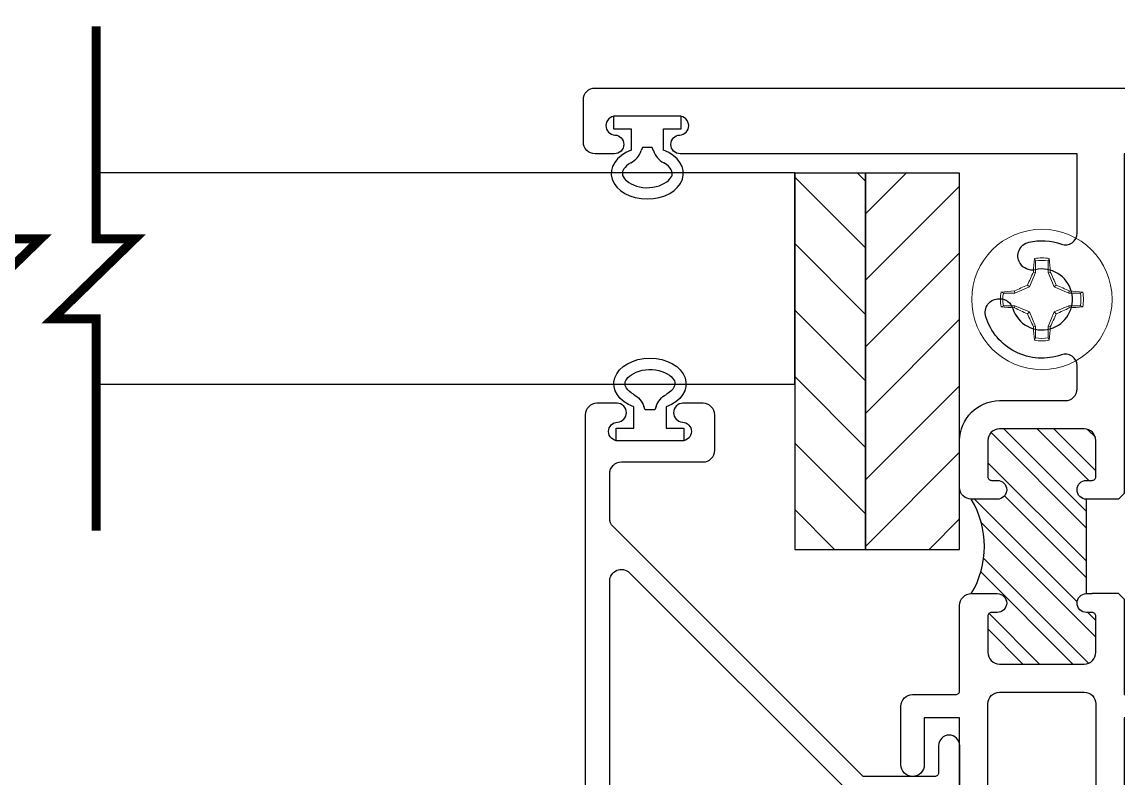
# Model space of a CAD drawing. Extents: x -23 to 190, y -172 to 85.
# Drawn here: x 11.87 to 14.783, y 51.419 to 53.429 of the extents above; entities that cross this region are included whole.
import ezdxf

# ---------------------------------------------------------------- set-up
doc = ezdxf.new("R2010")
doc.units = 0
doc.header["$MEASUREMENT"] = 0
doc.layers.get('0').update_dxf_attribs({"linetype": 'CONTINUOUS'})
for name, color, linetype in [('Ballons', 7, 'CONTINUOUS'), ('FRAME', 1, 'CONTINUOUS'), ('GLASS', 7, 'CONTINUOUS'), ('PROFILE NUMBER', 150, 'CONTINUOUS'), ('SETTING BLOCKS', 7, 'CONTINUOUS'), ('TEXT', 7, 'CONTINUOUS')]:
    doc.layers.add(name, color=color, linetype=linetype)

# ---------------------------------------------------------------- blocks, each defined once
blk = doc.blocks.new('3806 MULLION')
h = blk.add_hatch()
h.set_pattern_fill('ANSI32', color=256, scale=0.25, style=0)
h.set_pattern_definition([(45, (-1.96831, -4.979215), (-0.0662913, 0.0662913), []), (45, (-1.92411, -4.979215), (-0.0662913, 0.0662913), [])])
h.paths.add_polyline_path([(-1.369, 0.0935, -0.414214), (-1.394, 0.1185), (-1.394, 0.1335, 0.414214), (-1.404, 0.1435), (-1.5, 0.1435, 0.414214), (-1.531, 0.1125), (-1.531, -0.1125, 0.414214), (-1.5, -0.1435), (-1.404, -0.1435, 0.414214), (-1.394, -0.1335), (-1.394, -0.1185, -0.414214), (-1.369, -0.0935, -0.414214), (-1.344, -0.1185), (-1.093, -0.1185, -0.414214), (-1.068, -0.0935, -0.414214), (-1.043, -0.1185), (-1.043, -0.1335, 0.414214), (-1.033, -0.1435), (-0.937, -0.1435, 0.414214), (-0.906, -0.1125), (-0.906, 0.1125, 0.414214), (-0.937, 0.1435), (-1.033, 0.1435, 0.414214), (-1.043, 0.1335), (-1.043, 0.1185, -0.414214), (-1.068, 0.0935, -0.414214), (-1.093, 0.1185), (-1.093, 0.1875, -0.275826), (-1.344, 0.1875), (-1.344, 0.1185, -0.414214)])
for p, q in [((-1.344, -0.1185), (-1.093, -0.1185)), ((-1.344, -0.2035), (-1.344, -0.1335))]:
    blk.add_line(p, q)
for points in [[(-1.093, -0.1335), (-1.093, -0.1185, -0.414214), (-1.068, -0.0935, -0.414214), (-1.043, -0.1185), (-1.043, -0.1335, 0.414214), (-1.033, -0.1435), (-0.937, -0.1435, 0.414214), (-0.906, -0.1125), (-0.906, 0.1125, 0.414214), (-0.937, 0.1435), (-1.033, 0.1435, 0.414214), (-1.043, 0.1335), (-1.043, 0.1185, -0.414214), (-1.068, 0.0935, -0.414214), (-1.093, 0.1185), (-1.093, 0.1875, -0.414214), (-1.062, 0.2185), (-0.937, 0.2185, -0.414214), (-0.831, 0.1125), (-0.831, -0.0625, 0.414214), (-0.8, -0.0935), (-0.7382, -0.0935, 0.517938), (-0.709, -0.0521, -0.42659), (-0.6079, 0.1491, -0.510157), (-0.56, 0.1131), (-0.56, 0.112, -0.323599), (-0.5861, 0.0773, 2.284894), (-0.483, 0.0178, -0.323599), (-0.466, 0.0577), (-0.4651, 0.0583, -0.510157), (-0.4099, 0.0348, -0.142368), (-0.415, -0.0521, 0.517938), (-0.3858, -0.0935), (-0.175, -0.0935), (-0.175, 0.9095), (-0.175, 0.961, -0.414214), (-0.15, 0.986, -0.399638), (-0.125, 0.9623, 0.399638), (-0.1001, 0.9385), (-0.1, 0.9385, 0.414214), (-0.075, 0.9635), (-0.075, 1.1335, 0.414214), (-0.1, 1.1585), (-0.1001, 1.1585, 0.399638), (-0.125, 1.1347, -0.399638), (-0.15, 1.111), (-0.15, 1.111, -0.414214), (-0.175, 1.136), (-0.175, 1.1875, -0.414214), (-0.144, 1.2185), (-0.031, 1.2185, -0.414214), (0, 1.1875), (0, 0), (0, -1.1875, -0.414214), (-0.031, -1.2185), (-0.144, -1.2185, -0.414214), (-0.175, -1.1875), (-0.175, -1.136, -0.414214), (-0.15, -1.111), (-0.15, -1.111, -0.399638), (-0.125, -1.1347, 0.399638), (-0.1001, -1.1585), (-0.1, -1.1585, 0.414214), (-0.075, -1.1335), (-0.075, -0.9635, 0.414214), (-0.1, -0.9385), (-0.1001, -0.9385, 0.399638), (-0.125, -0.9622, -0.399638), (-0.15, -0.986, -0.414214), (-0.175, -0.961), (-0.175, -0.9095), (-0.175, -0.2185), (-1.078, -0.2185), (-1.093, -0.2035)], [(-3.625, -0.1435, -0.414214), (-3.656, -0.1125), (-3.656, 0.1125, -0.414214), (-3.625, 0.1435), (-1.637, 0.1435, -0.414214), (-1.606, 0.1125), (-1.606, -0.1125, -0.414214), (-1.637, -0.1435)]]:
    blk.add_lwpolyline(points, format="xyb", close=True)
blk.add_lwpolyline([(-1.344, -0.2035), (-1.359, -0.2185), (-1.612, -0.2185), (-1.612, -0.3435, -0.414214), (-1.643, -0.3745), (-1.799, -0.3745, -0.414214), (-1.83, -0.3435, -0.414214), (-1.799, -0.3125), (-1.674, -0.3125), (-1.674, -0.2185), (-3.625, -0.2185, -0.414214), (-3.731, -0.1125), (-3.731, -0.0685, 0.414214), (-3.762, -0.0375), (-3.764, -0.0375, 0.308174), (-3.7928, -0.0571, -0.627979), (-4.0731, -0.078, 0.267949), (-4.0999, -0.0625), (-4.39, -0.0625, 0.414214), (-4.4, -0.0725), (-4.4, -0.3696, -0.237131), (-4.4125, -0.3945, 0.457629), (-4.4159, -0.4413), (-4.3459, -0.5114, -0.668179), (-4.36, -0.5455), (-4.49, -0.5455, -0.414214), (-4.5, -0.5355), (-4.5, 0), (-4.5, 0.5355, -0.414214), (-4.49, 0.5455), (-4.36, 0.5455, -0.668179), (-4.3459, 0.5114), (-4.4159, 0.4413, 0.457629), (-4.4125, 0.3945, -0.237131), (-4.4, 0.3696), (-4.4, 0.0725, 0.414214), (-4.39, 0.0625), (-4.0455, 0.0625, -0.500407), (-4.0157, 0.0228, 2.386509), (-3.9139, 0.0773, -0.326072), (-3.94, 0.1131, -0.502305), (-3.8917, 0.149, -0.227368), (-3.7928, 0.0571, 0.308174), (-3.764, 0.0375), (-3.762, 0.0375, 0.414214), (-3.731, 0.0685), (-3.731, 0.1125, -0.414214), (-3.625, 0.2185), (-1.674, 0.2185), (-1.674, 0.3125), (-1.799, 0.3125, -0.414214), (-1.83, 0.3435, -0.414214), (-1.799, 0.3745), (-1.643, 0.3745, -0.414214), (-1.612, 0.3435), (-1.612, 0.2285, 0.414214), (-1.602, 0.2185), (-1.375, 0.2185, -0.414214), (-1.344, 0.1875), (-1.344, 0.1185, -0.414214), (-1.369, 0.0935, -0.414214), (-1.394, 0.1185), (-1.394, 0.1335, 0.414214), (-1.404, 0.1435), (-1.5, 0.1435, 0.414214), (-1.531, 0.1125), (-1.531, -0.1125, 0.414214), (-1.5, -0.1435), (-1.404, -0.1435, 0.414214), (-1.394, -0.1335), (-1.394, -0.1185, -0.414214), (-1.369, -0.0935, -0.414214), (-1.344, -0.1185), (-1.344, -0.1335)], format="xyb")
blk.add_arc((-1.2185, 0.3977), 0.2448, 239.1595, 300.8405)
blk = doc.blocks.new('A$C3BF656AD')
at = {"layer": 'SETTING BLOCKS'}
h = blk.add_hatch(dxfattribs=at)
h.set_pattern_fill('ANSI31', color=256, scale=0.25, angle=90, style=0)
h.set_pattern_definition([(135, (0.820812, -8.054306), (-0.02209709, -0.02209709), [])])
h.paths.add_polyline_path([(0, 0.0625), (0.25, 0.0625), (0.25, 0.1095), (0, 0.1095)])
h = blk.add_hatch(dxfattribs=at)
h.set_pattern_fill('ANSI31', color=256, scale=0.25, style=0)
h.set_pattern_definition([(45, (-2.098375, -8.085556), (-0.02209709, 0.02209709), [])])
h.paths.add_polyline_path([(0, 0), (0.25, 0), (0.25, 0.0625), (0, 0.0625)])
for points in [[(0, 0.0625), (0, 0.1095), (0.25, 0.1095), (0.25, 0.0625)], [(0, 0), (0, 0.0625), (0.25, 0.0625), (0.25, 0)]]:
    blk.add_lwpolyline(points, close=True, dxfattribs=at)
blk = doc.blocks.new('dfasdf')
at = {"color": 7, "linetype": 'Continuous', "lineweight": 15}
for p, q in [((54.6225, 25.6793), (54.62, 25.6856)), ((54.6225, 25.6793), (54.6225, 25.6488)), ((54.6566, 25.6488), (54.6566, 25.6793)), ((54.6225, 25.6488), (54.6065, 25.6101)), ((54.6225, 25.6488), (54.6171, 25.6499)), ((54.6566, 25.6488), (54.662, 25.6499)), ((54.6727, 25.6101), (54.6566, 25.6488)), ((54.6065, 25.6101), (54.5678, 25.5941)), ((54.6065, 25.6101), (54.6014, 25.6152)), ((54.6727, 25.6101), (54.6777, 25.6152)), ((54.7114, 25.5941), (54.6727, 25.6101)), ((54.5678, 25.5941), (54.5373, 25.5941)), ((54.5678, 25.5941), (54.5667, 25.5995)), ((54.7114, 25.5941), (54.7124, 25.5995)), ((54.7418, 25.5941), (54.7114, 25.5941)), ((54.7418, 25.5941), (54.7482, 25.5966)), ((54.5373, 25.56), (54.531, 25.5575)), ((54.5373, 25.56), (54.5678, 25.56)), ((54.5678, 25.56), (54.5667, 25.5546)), ((54.5678, 25.56), (54.6065, 25.544)), ((54.6727, 25.544), (54.7114, 25.56)), ((54.7114, 25.56), (54.7124, 25.5546)), ((54.7114, 25.56), (54.7418, 25.56)), ((54.6065, 25.544), (54.6014, 25.5389)), ((54.6065, 25.544), (54.6225, 25.5053)), ((54.6566, 25.5053), (54.6727, 25.544)), ((54.6727, 25.544), (54.6777, 25.5389)), ((54.6225, 25.5053), (54.6171, 25.5042)), ((54.6225, 25.5053), (54.6225, 25.4748)), ((54.6566, 25.5053), (54.662, 25.5042)), ((54.6566, 25.4748), (54.6566, 25.5053)), ((54.6566, 25.4748), (54.6592, 25.4685))]:
    blk.add_line(p, q, dxfattribs=at)
at = {"color": 7, "linetype": 'Continuous', "lineweight": 15, "flags": 128}
for points in [[(54.6566, 25.6793), (54.658, 25.6827), (54.6592, 25.6856)], [(54.5373, 25.5941), (54.534, 25.5954), (54.531, 25.5966)], [(54.7418, 25.56), (54.7452, 25.5587), (54.7482, 25.5575)], [(54.6225, 25.4748), (54.6212, 25.4714), (54.62, 25.4685)]]:
    blk.add_lwpolyline(points, dxfattribs=at)
at = {"color": 7, "linetype": 'Continuous', "lineweight": 15}
blk.add_circle((54.6396, 25.577), 0.1865, dxfattribs=at)
for centre, radius, start, end in [((55.5592, 25.5924), 0.9438, 174.331, 176.507), ((54.6396, 25.577), 0.1103, 79.7812, 100.2188), ((54.6396, 25.577), 0.1037, 80.5333, 99.4667), ((53.7199, 25.5924), 0.9438, 3.493, 5.669), ((55.6923, 25.1423), 1.1889, 154.7283, 156.5646), ((53.5869, 25.1423), 1.1889, 23.4354, 25.2717), ((55.0743, 24.5244), 1.1889, 113.4354, 115.2717), ((54.2049, 24.5244), 1.1889, 64.7283, 66.5646), ((54.6396, 25.577), 0.1103, 169.7812, 190.2188), ((54.6242, 24.6574), 0.9438, 93.493, 95.669), ((54.6396, 25.577), 0.1037, 170.5333, 189.4667), ((54.6549, 24.6574), 0.9438, 84.331, 86.507), ((54.6396, 25.577), 0.1037, 350.5333, 9.4667), ((54.6396, 25.577), 0.1103, 349.7812, 10.2188), ((54.6242, 26.4967), 0.9438, 264.331, 266.507), ((55.0743, 26.6297), 1.1889, 244.7283, 246.5646), ((54.2049, 26.6297), 1.1889, 293.4354, 295.2717), ((54.6549, 26.4967), 0.9438, 273.493, 275.669), ((55.6923, 26.0117), 1.1889, 203.4354, 205.2717), ((53.5869, 26.0117), 1.1889, 334.7283, 336.5646), ((55.5592, 25.5617), 0.9438, 183.493, 185.669), ((53.7199, 25.5617), 0.9438, 354.331, 356.507), ((54.6396, 25.577), 0.1103, 259.7812, 280.2188), ((54.6396, 25.577), 0.1037, 260.5333, 279.4667)]:
    blk.add_arc(centre, radius, start, end, dxfattribs=at)
blk = doc.blocks.new('*U144')
at = {"layer": 'PROFILE NUMBER', "color": 5}
for p, q in [((-0.0161, 0.0916), (-0.013, 0.083)), ((0.013, 0.083), (0.0161, 0.0915)), ((-0.013, 0.083), (0.013, 0.083))]:
    blk.add_line(p, q, dxfattribs=at)
blk.add_lwpolyline([(-0.0427, 0.0907), (-0.0427, 0.0335), (-0.09, 0.0335), (-0.09, 0), (0.09, 0), (0.09, 0.0335), (0.0427, 0.0335), (0.0427, 0.0907)], dxfattribs=at)
for centre, start, end in [((-0.0725, 0.0712), 19.8289, 61.175), ((0.0725, 0.0712), 118.7633, 160.1945)]:
    blk.add_arc(centre, 0.06, start, end, dxfattribs=at)
blk.add_ellipse((0, 0.1517), major_axis=(-0.0958, 0), ratio=0.712114, start_param=2.033109, end_param=7.391692, dxfattribs=at)
blk.add_open_spline([(0.0437, 0.1238), (0.0526, 0.1287), (0.0589, 0.1347), (0.0685, 0.1503), (0.0681, 0.1574), (0.0493, 0.1788), (0.027, 0.1893), (-0.0212, 0.1906), (-0.0451, 0.1815), (-0.0674, 0.16), (-0.0684, 0.1523), (-0.0607, 0.1366), (-0.0538, 0.1294), (-0.0436, 0.1238)], degree=3, knots=[2.2211, 2.2211, 2.2211, 2.2211, 2.727733, 2.727733, 3.7005, 3.7005, 4.673268, 4.673268, 5.646035, 5.646035, 6.618803, 6.618803, 7.203997, 7.203997, 7.203997, 7.203997], dxfattribs=at)

msp = doc.modelspace()

# ---------------------------------------------------------------- linework, layer by layer
at = {"layer": 'Ballons'}
for p, q in [((13.9241, 53.0285), (12.0678, 53.0285)), ((13.9241, 52.466), (12.0678, 52.466))]:
    msp.add_line(p, q, dxfattribs=at)
at = {"layer": 'FRAME'}
for points in [[(14.3622, 51.3987), (14.3622, 51.5057, 0.414214), (14.3342, 51.5337, 0.414214), (14.3062, 51.5057), (14.3062, 51.4337, -0.414214), (14.2962, 51.4237), (14.1056, 51.4237), (13.4412, 52.0881, -0.198912), (13.4322, 52.11), (13.4322, 52.2287, -0.414214), (13.4632, 52.2597), (13.6802, 52.2597, 0.414214), (13.7112, 52.2907), (13.7112, 52.3847, 0.414214), (13.6802, 52.4157), (13.6267, 52.4157, 0.414214), (13.6017, 52.3907, 0.399638), (13.6254, 52.3657, -0.400364), (13.6492, 52.3407, -0.414214), (13.6242, 52.3157), (13.4542, 52.3157, -0.414214), (13.4292, 52.3407), (13.4292, 52.3408, -0.399638), (13.4529, 52.3657, 0.399638), (13.4767, 52.3907, 0.414214), (13.4517, 52.4157), (13.3982, 52.4157, 0.414214), (13.3672, 52.3847), (13.3672, 48.7637, 0.414214)], [(13.4322, 50.4027), (13.4322, 51.9432, -0.668179), (13.4851, 51.9651), (14.0734, 51.3768, 0.198912)]]:
    msp.add_lwpolyline(points, format="xyb", dxfattribs=at)
at = {"layer": 'GLASS'}
for p, q in [((13.9241, 52.466), (13.9241, 53.0285)), ((13.9241, 53.0274), (13.9241, 52.7774)), ((13.9241, 53.0274), (13.9241, 52.7774)), ((13.9241, 53.0274), (13.9241, 52.466))]:
    msp.add_line(p, q, dxfattribs=at)
at = {"layer": 'GLASS', "const_width": 0.024}
for points in [[(11.8178, 52.0771), (11.8178, 52.6405), (11.7021, 52.6405), (11.9203, 52.853), (11.8178, 52.853), (11.8178, 53.4174)], [(12.0678, 52.0771), (12.0678, 52.6405), (11.9521, 52.6405), (12.1703, 52.853), (12.0678, 52.853), (12.0678, 53.4174)]]:
    msp.add_lwpolyline(points, dxfattribs=at)

# ---------------------------------------------------------------- block references
msp.add_blockref('dfasdf', (-40.059, 27.1147))
at = {"layer": 'FRAME', "rotation": 90}
msp.add_blockref('3806 MULLION', (14.5806, 53.2537), dxfattribs=at)
at = {"layer": 'TEXT', "rotation": 180}
msp.add_blockref('*U144', (13.5321, 53.1787), dxfattribs=at)
at = {"layer": 'TEXT', "xscale": -4, "yscale": 4, "zscale": 4, "rotation": 90}
msp.add_blockref('A$C3BF656AD', (14.3621, 53.0274), dxfattribs=at)
at = {"layer": 'TEXT', "xscale": -1}
msp.add_blockref('*U144', (13.5392, 52.3157), dxfattribs=at)

doc.saveas('drawing.dxf')
